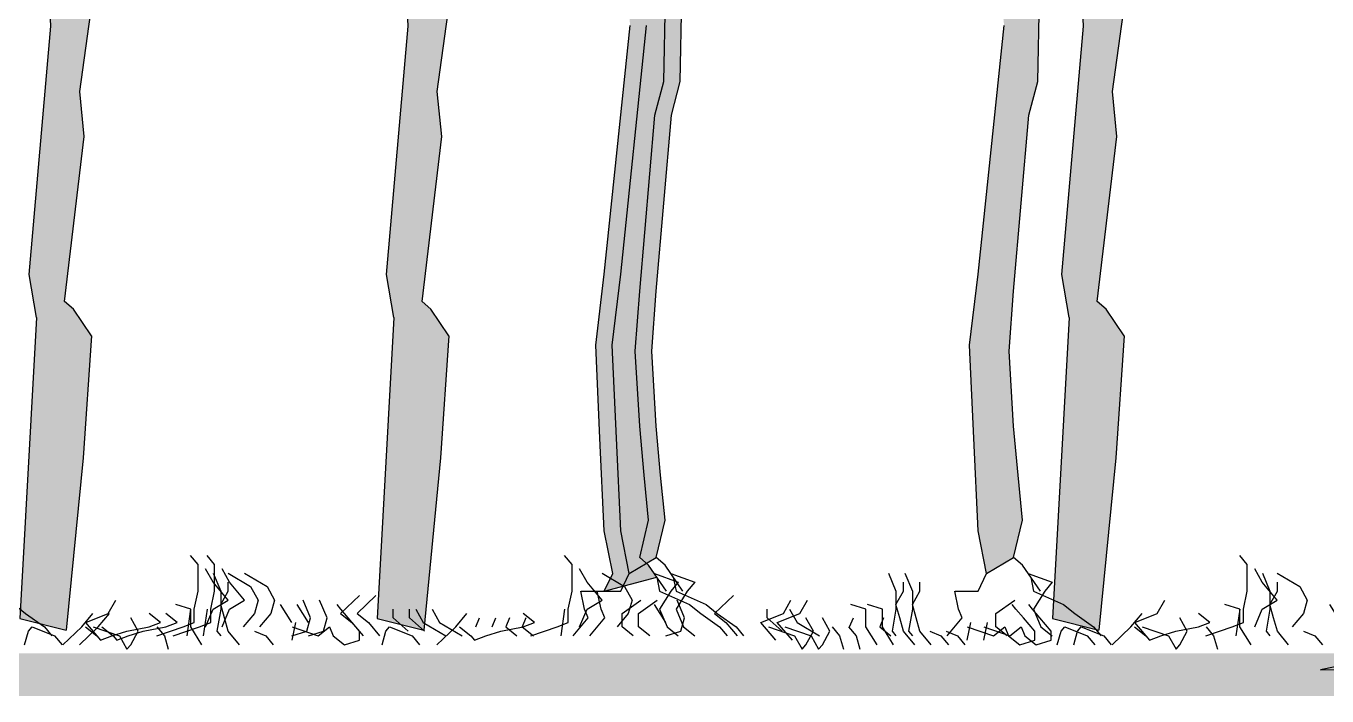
# Model space of a CAD drawing. Header units: millimetres. Extents: x 2403 to 72627, y 1744 to 50777.
# Drawn here: x 50455 to 61748, y 27714 to 33533 of the extents above; entities that cross this region are included whole.
import ezdxf

# ---------------------------------------------------------------- set-up
doc = ezdxf.new("R2010")
doc.units = ezdxf.units.MM
doc.layers.add('dwgmodels.com', color=250, linetype='Continuous')

# ---------------------------------------------------------------- blocks, each defined once
blk = doc.blocks.new('Tree_front_3')
h = blk.add_hatch(color=256)
h.dxf.hatch_style = 1
h.set_gradient(color1=(51, 51, 51), one_color=1, tint=1, name='CYLINDER')
h.paths.add_polyline_path([(0.40725, 0.11867), (0.40035, 0.12891), (0.39692, 0.13179), (0.40448, 0.19512), (0.40276, 0.2124), (0.40689, 0.24196), (0.40518, 0.27076), (0.40689, 0.2938), (0.4086, 0.31252), (0.41203, 0.32548), (0.40689, 0.34996), (0.4086, 0.373), (0.4086, 0.39604), (0.41032, 0.42484), (0.4206, 0.44068), (0.42918, 0.45508), (0.43432, 0.46804), (0.43998, 0.47792), (0.43775, 0.47956), (0.42416, 0.47813), (0.41772, 0.45377), (0.41446, 0.46609), (0.41446, 0.44145), (0.40957, 0.44008), (0.40794, 0.42365), (0.39979, 0.42092), (0.39979, 0.43187), (0.40305, 0.45377), (0.40468, 0.46335), (0.40794, 0.48252), (0.4112, 0.4921), (0.41283, 0.50579), (0.41467, 0.53355), (0.41446, 0.53454), (0.4112, 0.55508), (0.42424, 0.59067), (0.416, 0.57266), (0.41772, 0.58109), (0.41446, 0.60299), (0.40468, 0.61257), (0.40468, 0.60299), (0.40305, 0.57835), (0.40468, 0.56192), (0.3949, 0.5674), (0.39164, 0.55918), (0.38512, 0.5496), (0.38838, 0.53317), (0.3949, 0.51675), (0.3949, 0.50169), (0.39327, 0.48937), (0.38838, 0.50169), (0.38186, 0.52907), (0.38023, 0.54413), (0.37535, 0.55371), (0.37209, 0.54139), (0.37535, 0.53317), (0.38186, 0.52633), (0.37861, 0.51811), (0.38023, 0.4921), (0.38186, 0.47978), (0.38838, 0.45788), (0.39191, 0.44601), (0.39863, 0.45729), (0.39816, 0.45514), (0.39327, 0.44419), (0.39001, 0.42776), (0.39164, 0.42092), (0.38838, 0.42365), (0.38838, 0.42502), (0.38241, 0.43004), (0.37861, 0.42365), (0.38349, 0.41407), (0.39001, 0.38532), (0.39164, 0.35247), (0.39327, 0.33604), (0.39327, 0.30044), (0.39001, 0.27306), (0.39164, 0.23747), (0.38331, 0.1421), (0.38612, 0.1257), (0.37974, 0.0101), (0.39756, 0.00558), (0.40405, 0.07176)])
h = blk.add_hatch(color=256)
h.dxf.hatch_style = 1
h.set_gradient(color1=(51, 51, 51), one_color=1, tint=1, name='CYLINDER')
h.paths.add_polyline_path([(0.61707, 0.287), (0.6187, 0.25414), (0.62033, 0.23772), (0.61036, 0.14234), (0.6071, 0.11496), (0.60873, 0.07937), (0.61036, 0.04378), (0.61362, 0.02735), (0.62398, 0.03346), (0.62741, 0.04786), (0.6257, 0.06514), (0.62398, 0.08386), (0.62227, 0.11266), (0.62398, 0.1357), (0.62982, 0.20336), (0.63325, 0.21632), (0.63395, 0.25164), (0.63566, 0.27468), (0.63566, 0.29772), (0.63738, 0.32652), (0.64766, 0.34236), (0.65623, 0.35676), (0.66138, 0.36972), (0.66704, 0.37959), (0.6648, 0.38124), (0.65122, 0.37981), (0.64478, 0.35545), (0.64152, 0.36777), (0.64152, 0.34313), (0.63663, 0.34176), (0.635, 0.32533), (0.62685, 0.32259), (0.62685, 0.33354), (0.63011, 0.35545), (0.63174, 0.36503), (0.635, 0.3842), (0.63826, 0.39378), (0.63989, 0.40747), (0.64172, 0.43522), (0.64152, 0.43622), (0.63826, 0.45675), (0.6513, 0.49235), (0.64306, 0.47434), (0.64478, 0.48276), (0.64152, 0.50467), (0.63174, 0.51425), (0.63174, 0.50467), (0.63011, 0.48003), (0.63174, 0.4636), (0.62196, 0.46908), (0.6187, 0.46086), (0.61218, 0.45128), (0.61544, 0.43485), (0.62196, 0.41842), (0.62196, 0.40336), (0.62033, 0.39104), (0.61544, 0.40336), (0.60892, 0.43074), (0.60729, 0.4458), (0.6024, 0.45539), (0.59914, 0.44306), (0.6024, 0.43485), (0.60892, 0.42801), (0.60566, 0.41979), (0.60729, 0.39378), (0.60892, 0.38146), (0.61544, 0.35956), (0.6187, 0.3486), (0.6187, 0.34723), (0.60566, 0.32533), (0.61055, 0.31575)])
h = blk.add_hatch(color=256)
h.dxf.hatch_style = 1
h.set_gradient(color1=(51, 51, 51), one_color=1, tint=1, name='CYLINDER')
h.paths.add_polyline_path([(0.2306, 0.21632), (0.2313, 0.25164), (0.23301, 0.27468), (0.23301, 0.29772), (0.23473, 0.32652), (0.24501, 0.34236), (0.25358, 0.35676), (0.25873, 0.36972), (0.26439, 0.37959), (0.26216, 0.38124), (0.24857, 0.37981), (0.24213, 0.35545), (0.23887, 0.36777), (0.23724, 0.3883), (0.24539, 0.40473), (0.23887, 0.43622), (0.23561, 0.45675), (0.24865, 0.49235), (0.24041, 0.47434), (0.24213, 0.48276), (0.24005, 0.49676), (0.22438, 0.36518), (0.22257, 0.35682), (0.21768, 0.34587), (0.21442, 0.32944), (0.21605, 0.32259), (0.21279, 0.32533), (0.21279, 0.3267), (0.20953, 0.32944), (0.20682, 0.33172), (0.20301, 0.32533), (0.2079, 0.31575), (0.21442, 0.287), (0.21605, 0.25414), (0.21768, 0.23772), (0.20771, 0.14234), (0.20446, 0.11496), (0.20609, 0.07937), (0.20771, 0.04378), (0.21097, 0.02735), (0.20771, 0.0205), (0.22793, 0.02593), (0.22476, 0.03058), (0.22133, 0.03346), (0.22476, 0.04786), (0.22305, 0.06514), (0.22133, 0.08386), (0.21962, 0.11266), (0.22133, 0.1357), (0.22717, 0.20336)])
for p, q in [((0.39164, 0.23747), (0.39001, 0.27306)), ((0.2306, 0.21632), (0.2313, 0.25164)), ((0.63325, 0.21632), (0.63395, 0.25164)), ((0.40276, 0.2124), (0.40689, 0.24196)), ((0.20771, 0.14234), (0.21768, 0.23772)), ((0.38331, 0.1421), (0.39164, 0.23747)), ((0.61036, 0.14234), (0.62033, 0.23772)), ((0.22717, 0.20336), (0.2306, 0.21632)), ((0.62982, 0.20336), (0.63325, 0.21632)), ((0.40448, 0.19512), (0.40276, 0.2124)), ((0.22133, 0.1357), (0.22717, 0.20336)), ((0.62398, 0.1357), (0.62982, 0.20336)), ((0.39692, 0.13179), (0.40448, 0.19512)), ((0.20446, 0.11496), (0.20771, 0.14234)), ((0.38612, 0.1257), (0.38331, 0.1421)), ((0.6071, 0.11496), (0.61036, 0.14234)), ((0.21962, 0.11266), (0.22133, 0.1357)), ((0.62227, 0.11266), (0.62398, 0.1357)), ((0.40035, 0.12891), (0.39692, 0.13179)), ((0.38612, 0.1257), (0.37974, 0.0101)), ((0.40725, 0.11867), (0.40035, 0.12891)), ((0.20609, 0.07937), (0.20446, 0.11496)), ((0.40725, 0.11867), (0.40405, 0.07176)), ((0.60873, 0.07937), (0.6071, 0.11496)), ((0.22133, 0.08386), (0.21962, 0.11266)), ((0.62398, 0.08386), (0.62227, 0.11266)), ((0.22305, 0.06514), (0.22133, 0.08386)), ((0.6257, 0.06514), (0.62398, 0.08386)), ((0.20771, 0.04378), (0.20609, 0.07937)), ((0.61036, 0.04378), (0.60873, 0.07937)), ((0.40405, 0.07176), (0.39756, 0.00558)), ((0.22476, 0.04786), (0.22305, 0.06514)), ((0.62741, 0.04786), (0.6257, 0.06514)), ((0.22133, 0.03346), (0.22476, 0.04786)), ((0.62398, 0.03346), (0.62741, 0.04786)), ((0.21097, 0.02735), (0.20771, 0.04378)), ((0.61362, 0.02735), (0.61036, 0.04378)), ((0.05184, 0.03086), (0.04896, 0.03429)), ((0.05184, 0.02057), (0.05184, 0.03086)), ((0.22476, 0.03058), (0.22133, 0.03346)), ((0.23162, 0.0205), (0.22476, 0.03058)), ((0.45449, 0.03086), (0.45161, 0.03429)), ((0.45449, 0.02057), (0.45449, 0.03086)), ((0.61362, 0.02735), (0.62398, 0.03346)), ((0.62741, 0.03058), (0.62398, 0.03346)), ((0.63427, 0.0205), (0.62741, 0.03058)), ((0.0576, 0.024), (0.05472, 0.02914)), ((0.06336, 0.02743), (0.072, 0.02229)), ((0.20771, 0.0205), (0.21097, 0.02735)), ((0.20771, 0.0205), (0.22791, 0.02592)), ((0.22697, 0.0273), (0.23616, 0.024)), ((0.22791, 0.02592), (0.22896, 0.02057)), ((0.31679, 0.02743), (0.31967, 0.02057)), ((0.46025, 0.024), (0.45737, 0.02914)), ((0.46601, 0.02743), (0.47465, 0.02229)), ((0.61036, 0.0205), (0.61362, 0.02735)), ((0.62962, 0.0273), (0.6388, 0.024)), ((0.63056, 0.02592), (0.63161, 0.02057)), ((0.71944, 0.02743), (0.72232, 0.02057)), ((0.0504, 0.01371), (0.05184, 0.02057)), ((0.06336, 0.01714), (0.0576, 0.024)), ((0.072, 0.02229), (0.07488, 0.01714)), ((0.20016, 0.01371), (0.19872, 0.02057)), ((0.19891, 0.0205), (0.20771, 0.0205)), ((0.22896, 0.02057), (0.24048, 0.01543)), ((0.23328, 0.02057), (0.22896, 0.01371)), ((0.23616, 0.024), (0.23328, 0.02057)), ((0.31967, 0.01543), (0.32255, 0.02057)), ((0.31967, 0.02057), (0.31967, 0.01371)), ((0.32255, 0.02057), (0.32255, 0.024)), ((0.45305, 0.01371), (0.45449, 0.02057)), ((0.46601, 0.01714), (0.46025, 0.024)), ((0.47465, 0.02229), (0.47753, 0.01714)), ((0.60281, 0.01371), (0.60137, 0.02057)), ((0.60156, 0.0205), (0.61036, 0.0205)), ((0.63161, 0.02057), (0.64312, 0.01543)), ((0.63592, 0.02057), (0.63161, 0.01371)), ((0.6388, 0.024), (0.63592, 0.02057)), ((0.72232, 0.01543), (0.7252, 0.02057)), ((0.72232, 0.02057), (0.72232, 0.01371)), ((0.7252, 0.02057), (0.7252, 0.024)), ((0.0576, 0.01371), (0.06336, 0.01714)), ((0.07488, 0.01714), (0.07344, 0.012)), ((0.08784, 0.00857), (0.08352, 0.01543)), ((0.09504, 0.01029), (0.09216, 0.01714)), ((0.11376, 0.01886), (0.10656, 0.012)), ((0.21456, 0.012), (0.22176, 0.01714)), ((0.24048, 0.01543), (0.2448, 0.012)), ((0.27648, 0.012), (0.27936, 0.01714)), ((0.30816, 0.01371), (0.3024, 0.01543)), ((0.32111, 0.01029), (0.31967, 0.01543)), ((0.36575, 0.01371), (0.36431, 0.01543)), ((0.46025, 0.01371), (0.46601, 0.01714)), ((0.47753, 0.01714), (0.47609, 0.012)), ((0.49049, 0.00857), (0.48617, 0.01543)), ((0.49769, 0.01029), (0.49481, 0.01714)), ((0.51641, 0.01886), (0.50921, 0.012)), ((0.61721, 0.012), (0.62441, 0.01714)), ((0.64312, 0.01543), (0.64744, 0.012)), ((0.67912, 0.012), (0.682, 0.01714)), ((0.7108, 0.01371), (0.70504, 0.01543)), ((0.72376, 0.01029), (0.72232, 0.01543)), ((0.7684, 0.01371), (0.76696, 0.01543)), ((0.0072, 0.00686), (0.01152, 0.012)), ((0.03744, 0.00857), (0.03312, 0.012)), ((0.04896, 0.01371), (0.04752, 0.00343)), ((0.0504, 0.00857), (0.0504, 0.01371)), ((0.05472, 0.00686), (0.0576, 0.01371)), ((0.07344, 0.012), (0.06912, 0.00686)), ((0.0936, 0.00514), (0.09504, 0.01029)), ((0.10656, 0.012), (0.11088, 0.00857)), ((0.12672, 0.01029), (0.12672, 0.01371)), ((0.13248, 0.00514), (0.12672, 0.01029)), ((0.13536, 0.01371), (0.13824, 0.00857)), ((0.1584, 0.00686), (0.15984, 0.01029)), ((0.17136, 0.01029), (0.16992, 0.00686)), ((0.19584, 0.00343), (0.2016, 0.01029)), ((0.2016, 0.01029), (0.20016, 0.01371)), ((0.21456, 0.00686), (0.21456, 0.012)), ((0.22896, 0.01371), (0.23184, 0.00686)), ((0.2448, 0.012), (0.252, 0.00686)), ((0.26784, 0.00857), (0.27648, 0.012)), ((0.288, 0.00514), (0.28512, 0.01029)), ((0.30816, 0.00686), (0.30816, 0.01371)), ((0.31967, 0.01371), (0.31824, 0.00514)), ((0.32255, 0.00514), (0.32111, 0.01029)), ((0.36863, 0.01029), (0.36575, 0.01371)), ((0.37295, 0.00514), (0.36863, 0.01029)), ((0.37974, 0.0101), (0.39756, 0.00558)), ((0.40985, 0.00686), (0.41417, 0.012)), ((0.44009, 0.00857), (0.43577, 0.012)), ((0.45161, 0.01371), (0.45017, 0.00343)), ((0.45305, 0.00857), (0.45305, 0.01371)), ((0.45737, 0.00686), (0.46025, 0.01371)), ((0.47609, 0.012), (0.47177, 0.00686)), ((0.49625, 0.00514), (0.49769, 0.01029)), ((0.50921, 0.012), (0.51353, 0.00857)), ((0.52937, 0.01029), (0.52937, 0.01371)), ((0.53513, 0.00514), (0.52937, 0.01029)), ((0.53801, 0.01371), (0.54089, 0.00857)), ((0.56105, 0.00686), (0.56249, 0.01029)), ((0.57401, 0.01029), (0.57257, 0.00686)), ((0.59849, 0.00343), (0.60425, 0.01029)), ((0.60425, 0.01029), (0.60281, 0.01371)), ((0.61721, 0.00686), (0.61721, 0.012)), ((0.63161, 0.01371), (0.63448, 0.00686)), ((0.64744, 0.012), (0.65464, 0.00686)), ((0.67048, 0.00857), (0.67912, 0.012)), ((0.69064, 0.00514), (0.68776, 0.01029)), ((0.7108, 0.00686), (0.7108, 0.01371)), ((0.72232, 0.01371), (0.72088, 0.00514)), ((0.7252, 0.00514), (0.72376, 0.01029)), ((0.77128, 0.01029), (0.7684, 0.01371)), ((0.7756, 0.00514), (0.77128, 0.01029)), ((0, 0), (0.0072, 0.00686)), ((0.00864, 0.00686), (0.01296, 0.00343)), ((0.01872, 0.00343), (0.02448, 0.00514)), ((0.02448, 0.00514), (0.03312, 0.00686)), ((0.03312, 0.00686), (0.03744, 0.00857)), ((0.036, 0.00343), (0.04608, 0.00686)), ((0.04608, 0.00686), (0.0504, 0.00857)), ((0.08784, 0.00343), (0.0936, 0.00514)), ((0.11088, 0.00857), (0.1152, 0.00343)), ((0.13824, 0.00857), (0.14688, 0.00343)), ((0.16992, 0.00686), (0.17424, 0.00343)), ((0.21888, 0.00343), (0.21456, 0.00686)), ((0.23184, 0.00686), (0.23616, 0.00343)), ((0.252, 0.00686), (0.25488, 0.00343)), ((0.2736, 0.00171), (0.26784, 0.00857)), ((0.27072, 0.00686), (0.2808, 0.00343)), ((0.28512, 0), (0.288, 0.00514)), ((0.2952, 0.00686), (0.29808, 0.00343)), ((0.31248, 0), (0.30816, 0.00686)), ((0.31824, 0.00514), (0.31967, 0.00343)), ((0.32687, 0), (0.32255, 0.00514)), ((0.33263, 0.00514), (0.33695, 0.00343)), ((0.34703, 0.00171), (0.34847, 0.00857)), ((0.34703, 0.00686), (0.35711, 0.00343)), ((0.35711, 0.00343), (0.36143, 0.00686)), ((0.36143, 0.00686), (0.36287, 0.00343)), ((0.37295, 0.00171), (0.37295, 0.00514)), ((0.38159, 0), (0.38303, 0.00514)), ((0.38303, 0.00514), (0.38447, 0.00686)), ((0.38447, 0.00686), (0.39311, 0.00343)), ((0.40265, 0), (0.40985, 0.00686)), ((0.41129, 0.00686), (0.41561, 0.00343)), ((0.42137, 0.00343), (0.42713, 0.00514)), ((0.42713, 0.00514), (0.43577, 0.00686)), ((0.43577, 0.00686), (0.44009, 0.00857)), ((0.43865, 0.00343), (0.44873, 0.00686)), ((0.44873, 0.00686), (0.45305, 0.00857)), ((0.49049, 0.00343), (0.49625, 0.00514)), ((0.51353, 0.00857), (0.51785, 0.00343)), ((0.54089, 0.00857), (0.54953, 0.00343)), ((0.57257, 0.00686), (0.57689, 0.00343)), ((0.62153, 0.00343), (0.61721, 0.00686)), ((0.63448, 0.00686), (0.6388, 0.00343)), ((0.65464, 0.00686), (0.65752, 0.00343)), ((0.67624, 0.00171), (0.67048, 0.00857)), ((0.67336, 0.00686), (0.68344, 0.00343)), ((0.68776, 0), (0.69064, 0.00514)), ((0.69784, 0.00686), (0.70072, 0.00343)), ((0.71512, 0), (0.7108, 0.00686)), ((0.72088, 0.00514), (0.72232, 0.00343)), ((0.72952, 0), (0.7252, 0.00514)), ((0.73528, 0.00514), (0.7396, 0.00343)), ((0.74968, 0.00171), (0.75112, 0.00857)), ((0.74968, 0.00686), (0.75976, 0.00343)), ((0.75976, 0.00343), (0.76408, 0.00686)), ((0.76408, 0.00686), (0.76552, 0.00343)), ((0.7756, 0.00171), (0.7756, 0.00514)), ((0.78424, 0), (0.78568, 0.00514)), ((0.78568, 0.00514), (0.78712, 0.00686)), ((0.78712, 0.00686), (0.79576, 0.00343)), ((0.01296, 0.00343), (0.0144, 0.00171)), ((0.0144, 0.00171), (0.01872, 0.00343)), ((0.23616, 0.00343), (0.23616, 0.00343)), ((0.2808, 0.00343), (0.28368, -0.00171)), ((0.28368, -0.00171), (0.28512, 0)), ((0.29808, 0.00343), (0.29952, -0.00171)), ((0.33695, 0.00343), (0.33983, 0)), ((0.36287, 0.00343), (0.36719, 0)), ((0.36719, 0), (0.37295, 0.00171)), ((0.39311, 0.00343), (0.39599, 0)), ((0.41561, 0.00343), (0.41705, 0.00171)), ((0.41705, 0.00171), (0.42137, 0.00343)), ((0.6388, 0.00343), (0.6388, 0.00343)), ((0.68344, 0.00343), (0.68632, -0.00171)), ((0.68632, -0.00171), (0.68776, 0)), ((0.70072, 0.00343), (0.70216, -0.00171)), ((0.7396, 0.00343), (0.74248, 0)), ((0.76552, 0.00343), (0.76984, 0)), ((0.76984, 0), (0.7756, 0.00171)), ((0.79576, 0.00343), (0.79864, 0))]:
    blk.add_line(p, q)
blk = doc.blocks.new('K15-1')
at = {"linetype": 'Continuous'}
blk.add_lwpolyline([(-247.2, 5.4), (-271.8, 0.6), (-223.8, 1.8)], dxfattribs=at)

msp = doc.modelspace()

# ---------------------------------------------------------------- hatches: boundary and pattern name
at = {"lineweight": -2, "true_color": 0x000000}
h = msp.add_hatch(color=18, dxfattribs=at)
h.dxf.hatch_style = 1
h.paths.add_polyline_path([(69872, 28083), (4986, 28089), (4986, 27714), (69872, 27714)])

# ---------------------------------------------------------------- block references
at = {"layer": 'dwgmodels.com', "linetype": 'Continuous', "lineweight": 0, "xscale": 22617.89651813531, "yscale": 22617.89651813531, "zscale": 22617.89651813531}
for p in [(41812, 28159), (44915, 28159), (50776, 28159)]:
    msp.add_blockref('Tree_front_3', p, dxfattribs=at)
at = {"layer": 'dwgmodels.com', "xscale": 5.218668132245452, "yscale": 5.218668132245452, "zscale": 5.218668132245452}
msp.add_blockref('K15-1', (63109, 27938), dxfattribs=at)

doc.saveas('drawing.dxf')
